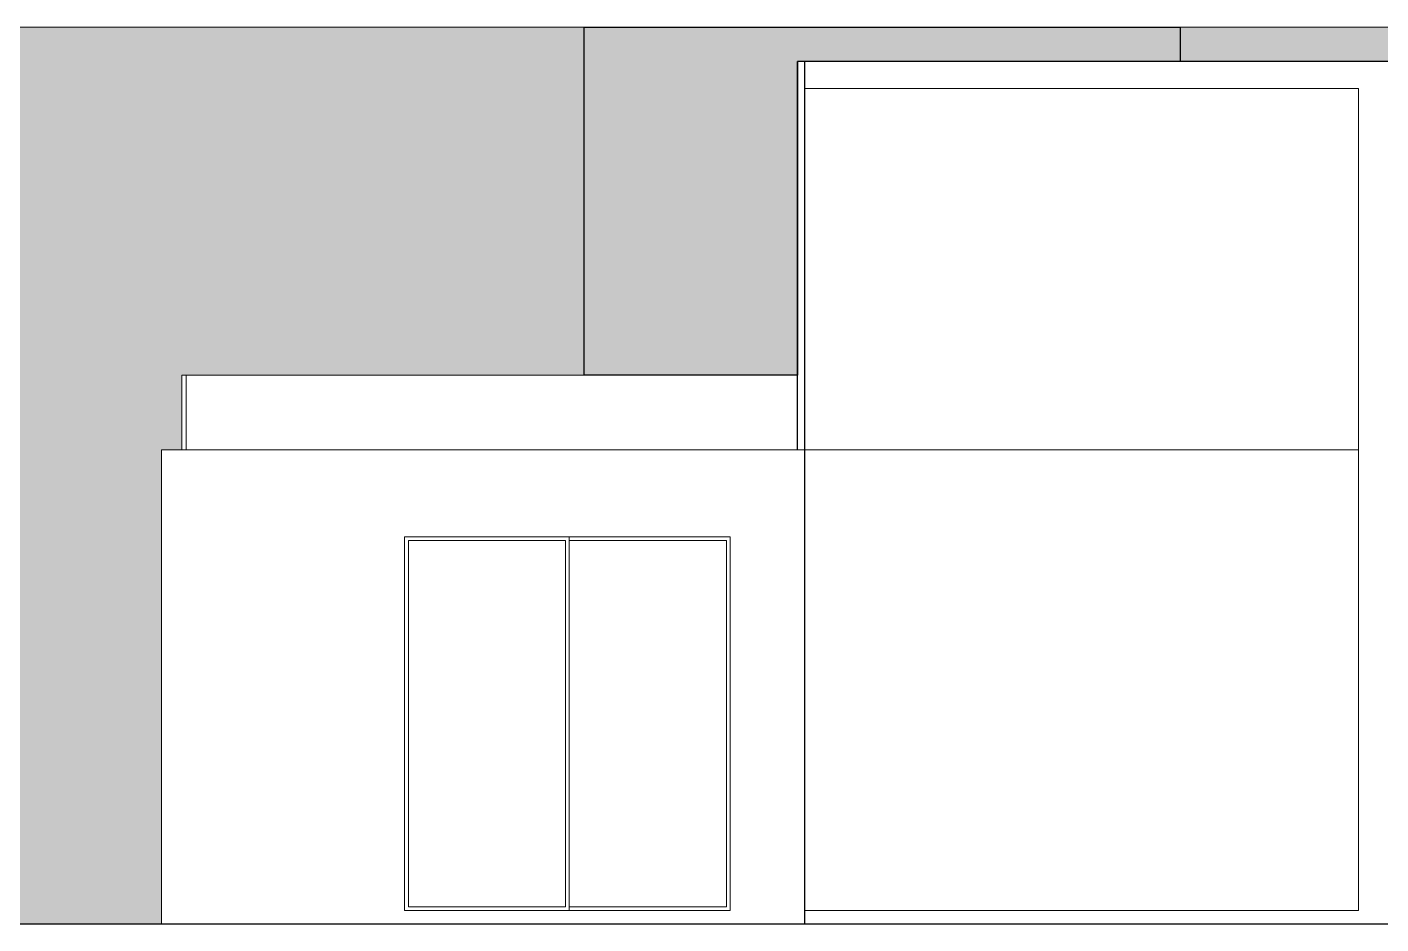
# Model space of a CAD drawing. Header units: millimetres. Extents: x 3463 to 12248, y 1379 to 3914.
# Drawn here: x 7308 to 8213, y 1829 to 2429 of the extents above; entities that cross this region are included whole.
import ezdxf

# ---------------------------------------------------------------- set-up
doc = ezdxf.new("R2010")
doc.units = ezdxf.units.MM
for name, color, linetype, lineweight in [('MURO', 1, 'Continuous', 25), ('vetro', 140, 'Continuous', 15), ('Wall', 7, 'Continuous', 20)]:
    doc.layers.add(name, color=color, linetype=linetype, lineweight=lineweight)

msp = doc.modelspace()

# ---------------------------------------------------------------- hatches: boundary and pattern name
at = {"layer": 'MURO'}
h = msp.add_hatch(color=256, dxfattribs=at)
h.dxf.hatch_style = 1
h.paths.add_polyline_path([(7822.95, 2406.24), (8078.69, 2406.24), (8078.69, 2429.24), (7680.54, 2429.24), (7680.54, 2239.52), (7680.54, 2196.39), (7822.95, 2196.39)])
at = {"layer": 'vetro'}
h = msp.add_hatch(color=256, dxfattribs=at)
h.dxf.hatch_style = 1
h.paths.add_polyline_path([(7267.24, 1829.39), (7397.95, 1829.39), (7397.95, 1924.69), (7397.95, 2146.39), (7411.45, 2146.39), (7411.45, 2196.39), (7680.54, 2196.39), (7680.54, 2429.24), (7267.24, 2429.24)])
h = msp.add_hatch(color=256, dxfattribs=at)
h.dxf.hatch_style = 1
h.paths.add_polyline_path([(8078.69, 2406.24), (8078.69, 2429.24), (8642.87, 2429.24), (8641.62, 1829.39), (8641.62, 1829.39), (8547.95, 1829.39), (8547.95, 2406.24)])

# ---------------------------------------------------------------- linework, layer by layer
for p, q in [((7822.95, 2146.39), (7822.95, 2406.24)), ((8547.95, 2406.24), (7822.95, 2406.24)), ((6577.81, 1829.39), (9305.05, 1829.39))]:
    msp.add_line(p, q)
msp.add_lwpolyline([(7827.95, 1829.39), (7827.95, 2146.39), (7827.95, 2406.24)])
at = {"layer": 'MURO'}
msp.add_lwpolyline([(8078.69, 2429.24), (8078.69, 2406.24), (7822.95, 2406.24), (7822.95, 2196.39), (7680.54, 2196.39), (7680.54, 2429.24), (8078.69, 2429.24)], dxfattribs=at)
at = {"layer": 'vetro'}
for p, q in [((7411.45, 2146.39), (7411.45, 2196.39)), ((7411.45, 2196.39), (7414.45, 2196.39)), ((7414.45, 2196.39), (7414.45, 2146.39)), ((7414.45, 2196.39), (7427.75, 2196.39)), ((7427.75, 2196.39), (7822.95, 2196.39)), ((7667.95, 1840.89), (7667.95, 2085.89)), ((7670.45, 1838.39), (7670.45, 2088.39))]:
    msp.add_line(p, q, dxfattribs=at)
for points in [[(7267.24, 1829.39), (7397.95, 1829.39), (7397.95, 2146.39), (7411.45, 2146.39), (7411.45, 2196.39), (7680.54, 2196.39), (7680.54, 2429.24), (7267.24, 2429.24), (7267.24, 1829.39)], [(8547.95, 1829.39), (8641.62, 1829.39), (8642.87, 2429.24), (8078.69, 2429.24), (8078.69, 2406.24), (8547.95, 2406.24), (8547.95, 1829.39)], [(7777.95, 1838.39), (7777.95, 2088.39), (7560.45, 2088.39), (7560.45, 1838.39)], [(7667.95, 2085.89), (7562.95, 2085.89), (7562.95, 1840.89)], [(7670.45, 1840.89), (7775.45, 1840.89), (7775.45, 2085.89), (7670.45, 2085.89)], [(7560.45, 1838.39), (7777.95, 1838.39)], [(7562.95, 1840.89), (7667.95, 1840.89)]]:
    msp.add_lwpolyline(points, dxfattribs=at)
for points in [[(7827.95, 2388.24), (8197.95, 2388.24), (8197.95, 2146.39), (7827.95, 2146.39)], [(7827.95, 2146.39), (8197.95, 2146.39), (8197.95, 1838.39), (7827.95, 1838.39)]]:
    msp.add_lwpolyline(points, close=True, dxfattribs=at)
at = {"layer": 'Wall'}
for p, q in [((7397.95, 1829.39), (7397.95, 2146.39)), ((7397.95, 2146.39), (7827.95, 2146.39))]:
    msp.add_line(p, q, dxfattribs=at)

doc.saveas('drawing.dxf')
